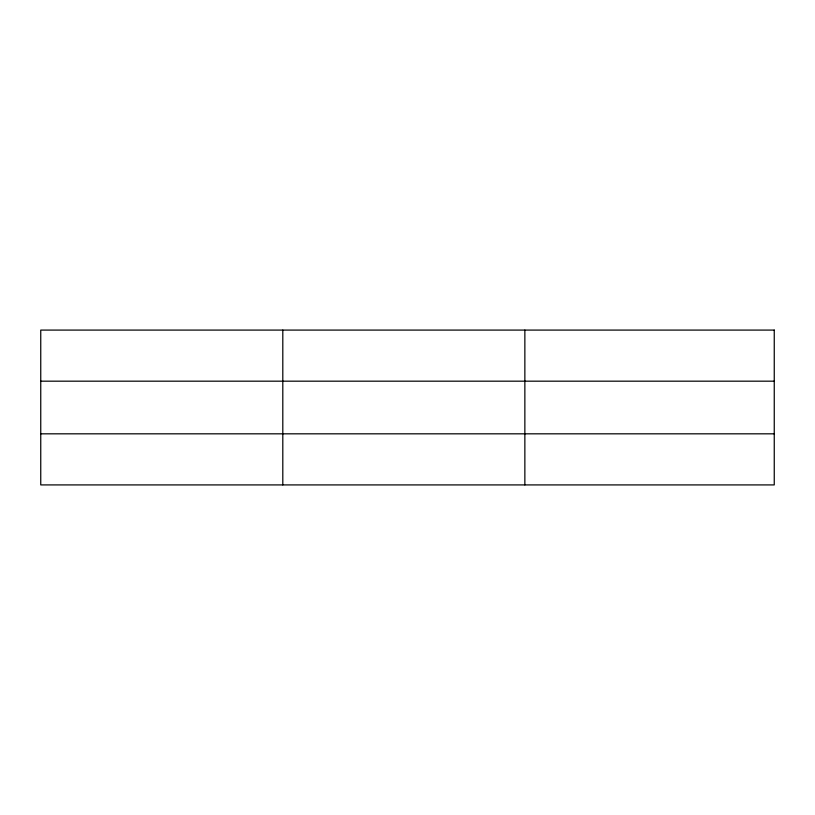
<?xml version="1.0" encoding="UTF-8"?>
<svg xmlns="http://www.w3.org/2000/svg" width="815" height="815" viewBox="0 0 815 815"><rect width="100%" height="100%" fill="white"/><g stroke="black" fill="none" stroke-linecap="round" stroke-linejoin="round"><path stroke-width="1.22" d="M282.805 330.085L282.805 484.915M524.86 330.085L524.86 484.915M40.75 381.176L774.25 381.176M40.75 433.825L774.25 433.825M774.25 330.085L774.25 484.915L40.75 484.915L40.75 330.085L774.25 330.085"/></g></svg>
